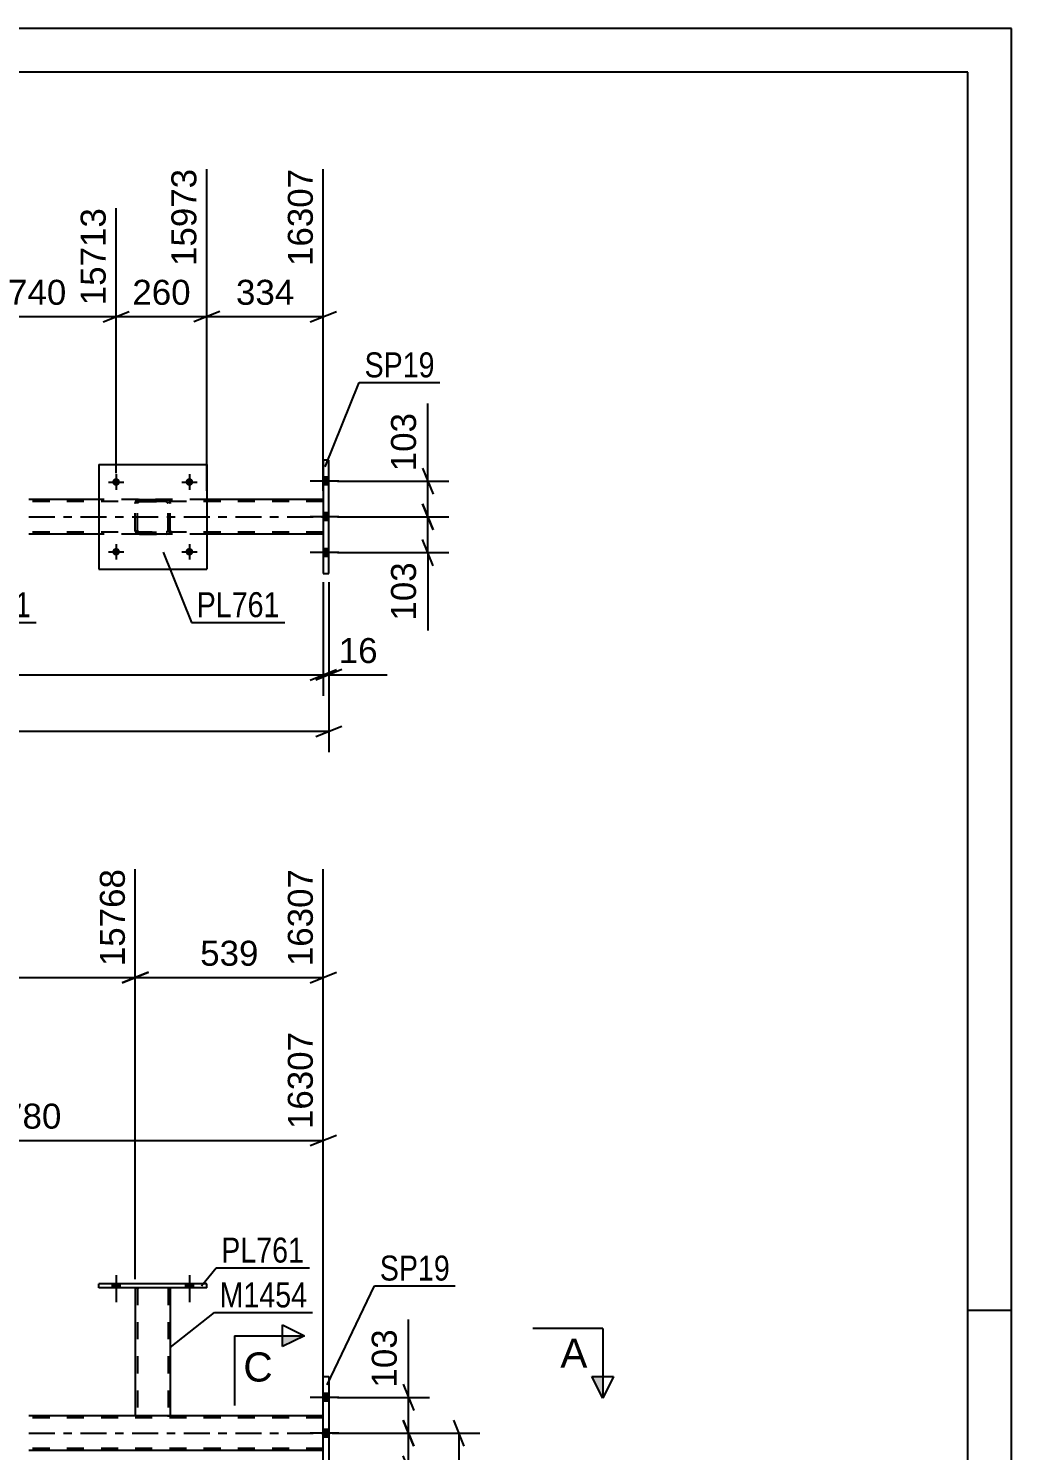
# Model space of a CAD drawing. Header units: millimetres. Extents: x 0 to 841, y 0 to 594.
# Drawn here: x 728.3 to 841, y 430.9 to 594 of the extents above; entities that cross this region are included whole.
import ezdxf

# ---------------------------------------------------------------- set-up
doc = ezdxf.new("R2010")
doc.units = ezdxf.units.MM
doc.linetypes.add('DXK_LINE_DOT2', pattern=[3.9198, 1.9599, -1.9599])
doc.linetypes.add('DXK_LINE_DOT3', pattern=[5.9187, 2.979, -0.9799, 0.9799, -0.9799])
doc.styles.add('Arial', font='arial.ttf', dxfattribs={"height": 0.2})
doc.styles.add('Arial Narrow', font='ARIALN.TTF', dxfattribs={"height": 0.2})

# ---------------------------------------------------------------- blocks, each defined once
blk = doc.blocks.new('Unknown-318895881-1113')
at = {"color": 5, "linetype": 'Continuous'}
for p, q in [((841, 594), (0, 594)), ((841, 0), (841, 594)), ((836, 589), (5, 589)), ((836, 5), (836, 589)), ((841, 447), (836, 447))]:
    blk.add_line(p, q, dxfattribs=at)
blk = doc.blocks.new('Part-318895881-3856 - 3783')
at = {"color": 2, "linetype": 'Continuous'}
for p, q in [((740.55, 449.57), (740.55, 434.92)), ((744.55, 449.57), (744.55, 434.92)), ((740.59, 434.92), (740.55, 434.92)), ((740.69, 434.92), (740.59, 434.92)), ((740.85, 434.92), (740.69, 434.92)), ((744.25, 434.92), (740.85, 434.92)), ((744.41, 434.92), (744.25, 434.92)), ((744.51, 434.92), (744.41, 434.92)), ((744.55, 434.92), (744.51, 434.92))]:
    blk.add_line(p, q, dxfattribs=at)
at = {"color": 7, "linetype": 'DXK_LINE_DOT2'}
for p, q in [((740.55, 449.57), (740.55, 449.57)), ((740.55, 449.57), (740.55, 449.57)), ((740.55, 449.57), (740.55, 449.57)), ((740.59, 449.57), (740.55, 449.57)), ((740.55, 449.57), (740.59, 449.57)), ((740.69, 449.57), (740.59, 449.57)), ((740.59, 449.57), (740.69, 449.57)), ((740.85, 449.57), (740.69, 449.57)), ((740.69, 449.57), (740.85, 449.57)), ((740.79, 449.57), (740.79, 449.57)), ((740.79, 449.57), (740.79, 434.92)), ((740.81, 449.57), (740.79, 449.57)), ((740.79, 449.57), (740.81, 449.57)), ((740.86, 449.57), (740.81, 449.57)), ((740.81, 449.57), (740.86, 449.57)), ((744.25, 449.57), (740.85, 449.57)), ((744.25, 449.57), (740.85, 449.57)), ((744.16, 449.57), (740.86, 449.57)), ((740.86, 449.57), (740.94, 449.57)), ((744.24, 449.57), (740.94, 449.57)), ((744.24, 449.57), (744.16, 449.57)), ((744.29, 449.57), (744.24, 449.57)), ((744.24, 449.57), (744.29, 449.57)), ((744.25, 449.57), (744.41, 449.57)), ((744.41, 449.57), (744.25, 449.57)), ((744.31, 449.57), (744.29, 449.57)), ((744.29, 449.57), (744.31, 449.57)), ((744.31, 449.57), (744.31, 449.57)), ((744.31, 449.57), (744.31, 434.92)), ((744.41, 449.57), (744.51, 449.57)), ((744.51, 449.57), (744.41, 449.57)), ((744.51, 449.57), (744.55, 449.57)), ((744.55, 449.57), (744.51, 449.57)), ((744.55, 449.57), (744.55, 449.57)), ((744.55, 449.57), (744.55, 449.57)), ((744.55, 449.57), (744.55, 449.57)), ((740.55, 434.92), (740.59, 434.92)), ((740.59, 434.92), (740.69, 434.92)), ((740.69, 434.92), (740.85, 434.92)), ((740.81, 434.92), (740.79, 434.92)), ((740.79, 434.92), (740.81, 434.92)), ((740.86, 434.92), (740.81, 434.92)), ((740.81, 434.92), (740.85, 434.92)), ((744.25, 434.92), (740.85, 434.92)), ((740.85, 434.92), (740.86, 434.92)), ((744.16, 434.92), (740.86, 434.92)), ((740.86, 434.92), (740.94, 434.92)), ((744.29, 434.92), (740.94, 434.92)), ((744.24, 434.92), (744.16, 434.92)), ((744.29, 434.92), (744.24, 434.92)), ((744.25, 434.92), (744.41, 434.92)), ((744.31, 434.92), (744.29, 434.92)), ((744.29, 434.92), (744.31, 434.92)), ((744.41, 434.92), (744.51, 434.92)), ((744.51, 434.92), (744.55, 434.92))]:
    blk.add_line(p, q, dxfattribs=at)
blk = doc.blocks.new('Bolt-318895881-3863 - 3783')
at = {"linetype": 'Continuous'}
for points in [[(737.91, 449.57), (738.79, 449.57), (738.79, 450.05), (737.91, 450.05)], [(746.31, 449.57), (747.19, 449.57), (747.19, 450.05), (746.31, 450.05)]]:
    blk.add_hatch(color=1, dxfattribs=at).paths.add_polyline_path(points)
at = {"color": 1, "linetype": 'Continuous'}
for p, q in [((738.35, 451.05), (738.35, 447.93)), ((746.75, 451.05), (746.75, 447.93)), ((737.91, 450.05), (737.91, 449.57)), ((738.79, 450.05), (738.79, 449.57)), ((746.31, 450.05), (746.31, 449.57)), ((747.19, 450.05), (747.19, 449.57))]:
    blk.add_line(p, q, dxfattribs=at)
blk = doc.blocks.new('Bolt-318895881-3865 - 3783')
at = {"linetype": 'Continuous'}
for points in [[(762.74, 436.58), (762.74, 437.46), (762.1, 437.46), (762.1, 436.58)], [(762.74, 436.58), (762.74, 437.46), (762.1, 437.46), (762.1, 436.58)], [(762.74, 436.58), (762.74, 437.46), (762.1, 437.46), (762.1, 436.58)], [(762.74, 432.46), (762.74, 433.34), (762.1, 433.34), (762.1, 432.46)], [(762.74, 432.46), (762.74, 433.34), (762.1, 433.34), (762.1, 432.46)], [(762.74, 428.38), (762.74, 429.26), (762.1, 429.26), (762.1, 428.38)], [(762.74, 428.38), (762.74, 429.26), (762.1, 429.26), (762.1, 428.38)], [(762.74, 428.38), (762.74, 429.26), (762.1, 429.26), (762.1, 428.38)]]:
    blk.add_hatch(color=1, dxfattribs=at).paths.add_polyline_path(points)
at = {"color": 1, "linetype": 'Continuous'}
for p, q in [((762.74, 437.46), (762.1, 437.46)), ((762.74, 437.46), (762.1, 437.46)), ((762.74, 437.46), (762.1, 437.46)), ((763.9, 437.02), (760.58, 437.02)), ((763.9, 437.02), (760.58, 437.02)), ((763.9, 437.02), (760.58, 437.02)), ((762.74, 436.58), (762.1, 436.58)), ((762.74, 436.58), (762.1, 436.58)), ((762.74, 436.58), (762.1, 436.58)), ((763.9, 432.9), (760.58, 432.9)), ((763.9, 432.9), (760.58, 432.9)), ((762.74, 433.34), (762.1, 433.34)), ((762.74, 433.34), (762.1, 433.34)), ((762.74, 432.46), (762.1, 432.46)), ((762.74, 432.46), (762.1, 432.46)), ((762.74, 429.26), (762.1, 429.26)), ((762.74, 429.26), (762.1, 429.26)), ((762.74, 429.26), (762.1, 429.26)), ((763.9, 428.82), (760.58, 428.82)), ((763.9, 428.82), (760.58, 428.82)), ((763.9, 428.82), (760.58, 428.82)), ((762.74, 428.38), (762.1, 428.38)), ((762.74, 428.38), (762.1, 428.38)), ((762.74, 428.38), (762.1, 428.38))]:
    blk.add_line(p, q, dxfattribs=at)
blk = doc.blocks.new('Part-318895881-3887 - 3783')
at = {"color": 2, "linetype": 'Continuous'}
for p, q in [((736.35, 449.57), (736.35, 450.05)), ((748.75, 450.05), (736.35, 450.05)), ((748.75, 449.57), (736.35, 449.57)), ((748.75, 449.57), (748.75, 450.05))]:
    blk.add_line(p, q, dxfattribs=at)
blk = doc.blocks.new('Part-318895881-3908 - 3783')
at = {"color": 2, "linetype": 'Continuous'}
for p, q in [((740.55, 434.92), (728.35, 434.92)), ((762.1, 434.92), (744.55, 434.92)), ((762.1, 430.92), (728.35, 430.92))]:
    blk.add_line(p, q, dxfattribs=at)
at = {"color": 7, "linetype": 'DXK_LINE_DOT2'}
for p, q in [((762.1, 434.68), (728.35, 434.68)), ((744.55, 434.92), (740.55, 434.92)), ((762.1, 430.92), (762.1, 434.92)), ((762.1, 431.16), (728.35, 431.16))]:
    blk.add_line(p, q, dxfattribs=at)
at = {"color": 7, "linetype": 'DXK_LINE_DOT3'}
blk.add_line((728.35, 432.92), (772.1, 432.92), dxfattribs=at)
blk = doc.blocks.new('Part-318895881-4032 - 3783')
at = {"color": 2, "linetype": 'Continuous'}
for p, q in [((762.1, 426.42), (762.1, 439.42)), ((762.1, 439.42), (762.74, 439.42)), ((762.74, 439.42), (762.74, 426.42)), ((762.74, 426.42), (762.1, 426.42))]:
    blk.add_line(p, q, dxfattribs=at)
blk = doc.blocks.new('Bolt-318895881-4161 - 3783')
at = {"linetype": 'Continuous'}
for points in [[(737.91, 449.57), (738.79, 449.57), (738.79, 450.05), (737.91, 450.05)], [(746.31, 449.57), (747.19, 449.57), (747.19, 450.05), (746.31, 450.05)]]:
    blk.add_hatch(color=1, dxfattribs=at).paths.add_polyline_path(points)
at = {"color": 1, "linetype": 'Continuous'}
for p, q in [((738.35, 451.05), (738.35, 447.93)), ((746.75, 451.05), (746.75, 447.93)), ((737.91, 450.05), (737.91, 449.57)), ((738.79, 450.05), (738.79, 449.57)), ((746.31, 450.05), (746.31, 449.57)), ((747.19, 450.05), (747.19, 449.57))]:
    blk.add_line(p, q, dxfattribs=at)
blk = doc.blocks.new('Part-318895881-5365 - 5226')
at = {"color": 2, "linetype": 'Continuous'}
for p, q in [((736.35, 539.99), (728.35, 539.99)), ((762.1, 539.99), (748.75, 539.99)), ((736.35, 535.99), (728.35, 535.99)), ((762.1, 535.99), (748.75, 535.99))]:
    blk.add_line(p, q, dxfattribs=at)
at = {"color": 7, "linetype": 'DXK_LINE_DOT2'}
for p, q in [((748.75, 539.99), (736.35, 539.99)), ((762.1, 539.99), (762.1, 535.99)), ((762.1, 539.75), (728.35, 539.75)), ((762.1, 536.23), (728.35, 536.23)), ((748.75, 535.99), (736.35, 535.99))]:
    blk.add_line(p, q, dxfattribs=at)
at = {"color": 7, "linetype": 'DXK_LINE_DOT3'}
blk.add_line((728.35, 537.99), (762.1, 537.99), dxfattribs=at)
blk = doc.blocks.new('Part-318895881-5237 - 5226')
at = {"color": 2, "linetype": 'Continuous'}
for p, q in [((762.74, 544.49), (762.1, 544.49)), ((762.1, 544.49), (762.1, 531.49)), ((762.74, 531.49), (762.74, 544.49)), ((762.1, 531.49), (762.74, 531.49))]:
    blk.add_line(p, q, dxfattribs=at)
blk = doc.blocks.new('Bolt-318895881-5426 - 5226')
at = {"linetype": 'Continuous'}
for points in [[(762.74, 541.65), (762.74, 542.53), (762.1, 542.53), (762.1, 541.65)], [(762.74, 541.65), (762.74, 542.53), (762.1, 542.53), (762.1, 541.65)], [(762.74, 541.65), (762.74, 542.53), (762.1, 542.53), (762.1, 541.65)], [(762.74, 537.57), (762.74, 538.45), (762.1, 538.45), (762.1, 537.57)], [(762.74, 537.57), (762.74, 538.45), (762.1, 538.45), (762.1, 537.57)], [(762.74, 533.45), (762.74, 534.33), (762.1, 534.33), (762.1, 533.45)], [(762.74, 533.45), (762.74, 534.33), (762.1, 534.33), (762.1, 533.45)], [(762.74, 533.45), (762.74, 534.33), (762.1, 534.33), (762.1, 533.45)]]:
    blk.add_hatch(color=1, dxfattribs=at).paths.add_polyline_path(points)
at = {"color": 1, "linetype": 'Continuous'}
for p, q in [((763.9, 542.09), (760.58, 542.09)), ((763.9, 542.09), (760.58, 542.09)), ((763.9, 542.09), (760.58, 542.09)), ((762.74, 542.53), (762.1, 542.53)), ((762.74, 542.53), (762.1, 542.53)), ((762.74, 542.53), (762.1, 542.53)), ((762.74, 541.65), (762.1, 541.65)), ((762.74, 541.65), (762.1, 541.65)), ((762.74, 541.65), (762.1, 541.65)), ((762.74, 538.45), (762.1, 538.45)), ((762.74, 538.45), (762.1, 538.45)), ((763.9, 538.01), (760.58, 538.01)), ((763.9, 538.01), (760.58, 538.01)), ((762.74, 537.57), (762.1, 537.57)), ((762.74, 537.57), (762.1, 537.57)), ((763.9, 533.89), (760.58, 533.89)), ((763.9, 533.89), (760.58, 533.89)), ((763.9, 533.89), (760.58, 533.89)), ((762.74, 534.33), (762.1, 534.33)), ((762.74, 534.33), (762.1, 534.33)), ((762.74, 534.33), (762.1, 534.33)), ((762.74, 533.45), (762.1, 533.45)), ((762.74, 533.45), (762.1, 533.45)), ((762.74, 533.45), (762.1, 533.45))]:
    blk.add_line(p, q, dxfattribs=at)
blk = doc.blocks.new('Part-318895881-5400 - 5226')
at = {"color": 7, "linetype": 'DXK_LINE_DOT2'}
for p, q in [((740.85, 539.96), (741.03, 539.99)), ((741.03, 539.99), (740.85, 539.96)), ((741.03, 539.99), (744.07, 539.99)), ((741.03, 539.99), (741.03, 539.99)), ((741.03, 539.99), (744.07, 539.99)), ((744.07, 539.99), (744.07, 539.99)), ((744.07, 539.99), (744.25, 539.96)), ((744.25, 539.96), (744.07, 539.99)), ((740.55, 539.51), (740.59, 539.7)), ((740.59, 539.7), (740.55, 539.51)), ((740.55, 536.47), (740.55, 539.51)), ((740.81, 539.61), (740.79, 539.51)), ((740.79, 539.51), (740.81, 539.6)), ((740.79, 536.47), (740.79, 539.51)), ((740.81, 539.6), (740.86, 539.68)), ((740.86, 539.68), (740.81, 539.61)), ((740.94, 539.74), (740.86, 539.68)), ((740.86, 539.68), (740.94, 539.73)), ((740.94, 539.73), (741.03, 539.75)), ((741.03, 539.75), (740.94, 539.74)), ((741.03, 539.75), (744.07, 539.75)), ((741.03, 539.75), (741.03, 539.75)), ((744.07, 539.75), (741.03, 539.75)), ((744.07, 539.75), (744.07, 539.75)), ((744.07, 539.75), (744.16, 539.73)), ((744.16, 539.74), (744.07, 539.75)), ((744.24, 539.68), (744.16, 539.74)), ((744.16, 539.73), (744.24, 539.68)), ((744.24, 539.68), (744.29, 539.6)), ((744.29, 539.61), (744.24, 539.68)), ((744.31, 539.51), (744.29, 539.61)), ((744.29, 539.6), (744.31, 539.51)), ((744.31, 536.47), (744.31, 539.51)), ((744.51, 539.7), (744.55, 539.51)), ((744.55, 539.51), (744.51, 539.7)), ((744.55, 536.47), (744.55, 539.51)), ((740.59, 536.29), (740.55, 536.47)), ((740.55, 536.47), (740.59, 536.29)), ((740.81, 536.38), (740.79, 536.47)), ((740.79, 536.47), (740.81, 536.38)), ((740.86, 536.3), (740.81, 536.38)), ((740.81, 536.38), (740.86, 536.3)), ((741.03, 535.99), (740.85, 536.03)), ((740.85, 536.03), (741.03, 535.99)), ((740.94, 536.25), (740.86, 536.3)), ((740.86, 536.3), (740.94, 536.25)), ((741.03, 536.23), (740.94, 536.25)), ((740.94, 536.25), (741.03, 536.23)), ((741.03, 536.23), (744.07, 536.23)), ((741.03, 536.23), (741.03, 536.23)), ((741.03, 536.23), (744.07, 536.23)), ((741.03, 535.99), (744.07, 535.99)), ((741.03, 535.99), (741.03, 535.99)), ((741.03, 535.99), (744.07, 535.99)), ((744.16, 536.25), (744.07, 536.23)), ((744.07, 536.23), (744.16, 536.25)), ((744.07, 536.23), (744.07, 536.23)), ((744.25, 536.03), (744.07, 535.99)), ((744.07, 535.99), (744.25, 536.03)), ((744.07, 535.99), (744.07, 535.99)), ((744.24, 536.3), (744.16, 536.25)), ((744.16, 536.25), (744.24, 536.3)), ((744.29, 536.38), (744.24, 536.3)), ((744.24, 536.3), (744.29, 536.38)), ((744.31, 536.47), (744.29, 536.38)), ((744.29, 536.38), (744.31, 536.47)), ((744.55, 536.47), (744.51, 536.29)), ((744.51, 536.29), (744.55, 536.47))]:
    blk.add_line(p, q, dxfattribs=at)
at = {"color": 7, "linetype": 'DXK_LINE_DOT3'}
blk.add_line((742.55, 537.99), (742.55, 537.99), dxfattribs=at)
at = {"color": 7, "linetype": 'DXK_LINE_DOT2'}
for centre, start, end in [((741.03, 539.51), 112.5, 157.5), ((741.03, 539.51), 112.5, 157.5), ((744.07, 539.51), 22.5, 67.5), ((744.07, 539.51), 22.5, 67.5), ((741.03, 536.47), 202.5, 247.5), ((741.03, 536.47), 202.5, 247.5), ((744.07, 536.47), 292.5, 337.5), ((744.07, 536.47), 292.5, 337.5)]:
    blk.add_arc(centre, 0.48, start, end, dxfattribs=at)
blk = doc.blocks.new('Bolt-318895881-5384 - 5226')
at = {"linetype": 'Continuous'}
for points in [[(738.79, 541.99, -1), (737.91, 541.99, -1)], [(747.19, 541.99, -1), (746.31, 541.99, -1)]]:
    blk.add_hatch(color=1, dxfattribs=at).paths.add_polyline_path(points)
at = {"color": 1, "linetype": 'Continuous'}
for p, q in [((737.47, 541.99), (739.23, 541.99)), ((738.35, 542.87), (738.35, 541.11)), ((745.87, 541.99), (747.63, 541.99)), ((746.75, 542.87), (746.75, 541.11))]:
    blk.add_line(p, q, dxfattribs=at)
blk = doc.blocks.new('Bolt-318895881-5385 - 5226')
at = {"linetype": 'Continuous'}
for points in [[(738.79, 533.99, -1), (737.91, 533.99, -1)], [(747.19, 533.99, -1), (746.31, 533.99, -1)]]:
    blk.add_hatch(color=1, dxfattribs=at).paths.add_polyline_path(points)
at = {"color": 1, "linetype": 'Continuous'}
for p, q in [((737.47, 533.99), (739.23, 533.99)), ((738.35, 534.87), (738.35, 533.11)), ((745.87, 533.99), (747.63, 533.99)), ((746.75, 534.87), (746.75, 533.11))]:
    blk.add_line(p, q, dxfattribs=at)
blk = doc.blocks.new('Part-318895881-5399 - 5226')
at = {"color": 2, "linetype": 'Continuous'}
for p, q in [((736.35, 543.99), (736.35, 531.99)), ((736.35, 543.99), (748.75, 543.99)), ((748.75, 543.99), (748.75, 531.99)), ((736.35, 531.99), (748.75, 531.99))]:
    blk.add_line(p, q, dxfattribs=at)
blk = doc.blocks.new('StraightDimension-318895881-13693 - 3783')
at = {"color": 7, "linetype": 'Continuous'}
for p, q in [((702.76, 450.57), (702.76, 497.59)), ((740.55, 450.57), (740.55, 497.59)), ((704.26, 485.77), (701.26, 484.57)), ((702.76, 485.17), (740.55, 485.17)), ((739.05, 484.57), (742.05, 485.77))]:
    blk.add_line(p, q, dxfattribs=at)
at = {"color": 0, "linetype": 'Continuous'}
blk.add_wipeout([(739.95, 498.19), (735.75, 498.19), (735.75, 485.87), (739.95, 485.87)], dxfattribs=at)
at = {"color": 0}
blk.add_wipeout([(726.7, 485.92), (726.7, 490.12), (716.61, 490.12), (716.61, 485.92)], dxfattribs=at)
at = {"color": 3, "linetype": 'Continuous', "style": 'Arial'}
blk.add_text('15768', height=2.865, rotation=90.0002, dxfattribs=at).set_placement((739.35, 486.47))
at = {"color": 3, "style": 'Arial'}
blk.add_text('1000', height=2.865, dxfattribs=at).set_placement((717.21, 486.52))
blk = doc.blocks.new('StraightDimension-318895881-18055 - 3783')
at = {"color": 7, "linetype": 'Continuous'}
for p, q in [((778.26, 431.42), (777.06, 434.42)), ((763.1, 432.92), (780.06, 432.92)), ((777.66, 306.92), (777.66, 432.92)), ((777.06, 308.42), (778.26, 305.42)), ((719.45, 306.92), (780.06, 306.92))]:
    blk.add_line(p, q, dxfattribs=at)
at = {"color": 0}
blk.add_wipeout([(776.91, 374.97), (772.71, 374.97), (772.71, 364.88), (776.91, 364.88)], dxfattribs=at)
at = {"color": 3, "style": 'Arial'}
blk.add_text('3150', height=2.865, rotation=90.0002, dxfattribs=at).set_placement((776.31, 365.48))
blk = doc.blocks.new('StraightDimension-318895881-4740 - 3783')
at = {"color": 7, "linetype": 'Continuous'}
for p, q in [((771.27, 438.52), (772.47, 435.52)), ((763.74, 437.02), (774.27, 437.02)), ((771.87, 432.92), (771.87, 437.02)), ((772.47, 431.42), (771.27, 434.42)), ((763.74, 432.92), (774.27, 432.92))]:
    blk.add_line(p, q, dxfattribs=at)
at = {"color": 0}
blk.add_wipeout([(771.12, 445.42), (766.92, 445.42), (766.92, 437.55), (771.12, 437.55)], dxfattribs=at)
at = {"color": 7, "linetype": 'Continuous'}
blk.add_line((771.87, 437.02), (771.87, 445.95), dxfattribs=at)
blk.add_line((771.87, 437.02), (771.87, 445.95), dxfattribs=at)
at = {"color": 3, "style": 'Arial'}
blk.add_text('103', height=2.865, rotation=90.0002, dxfattribs=at).set_placement((770.52, 438.15))
blk = doc.blocks.new('StraightDimension-318895881-4748 - 3783')
at = {"color": 7, "linetype": 'Continuous'}
for p, q in [((771.27, 434.42), (772.47, 431.42)), ((763.74, 432.92), (774.27, 432.92)), ((771.87, 428.82), (771.87, 432.92)), ((772.47, 427.32), (771.27, 430.32)), ((763.74, 428.82), (774.27, 428.82))]:
    blk.add_line(p, q, dxfattribs=at)
at = {"color": 0}
blk.add_wipeout([(771.12, 428.3), (766.92, 428.3), (766.92, 420.43), (771.12, 420.43)], dxfattribs=at)
at = {"color": 7, "linetype": 'Continuous'}
blk.add_line((771.87, 428.82), (771.87, 419.9), dxfattribs=at)
blk.add_line((771.87, 428.82), (771.87, 419.9), dxfattribs=at)
at = {"color": 3, "style": 'Arial'}
blk.add_text('103', height=2.865, rotation=90.0002, dxfattribs=at).set_placement((770.52, 421.03))
blk = doc.blocks.new('StraightDimension-318895881-13353 - 3783')
at = {"color": 7, "linetype": 'Continuous'}
for p, q in [((693.13, 431.92), (693.13, 478.91)), ((762.1, 435.92), (762.1, 478.91)), ((694.63, 467.09), (691.63, 465.89)), ((693.13, 466.49), (762.1, 466.49)), ((760.6, 465.89), (763.6, 467.09))]:
    blk.add_line(p, q, dxfattribs=at)
at = {"color": 0, "linetype": 'Continuous'}
blk.add_wipeout([(761.5, 479.51), (757.3, 479.51), (757.3, 467.19), (761.5, 467.19)], dxfattribs=at)
at = {"color": 0}
blk.add_wipeout([(732.66, 467.24), (732.66, 471.44), (722.57, 471.44), (722.57, 467.24)], dxfattribs=at)
at = {"color": 3, "linetype": 'Continuous', "style": 'Arial'}
blk.add_text('16307', height=2.865, rotation=90.0002, dxfattribs=at).set_placement((760.9, 467.79))
at = {"color": 3, "style": 'Arial'}
blk.add_text('1780', height=2.865, dxfattribs=at).set_placement((723.17, 467.84))
blk = doc.blocks.new('StraightDimension-318895881-13692 - 3783')
at = {"color": 7, "linetype": 'Continuous'}
for p, q in [((740.55, 450.57), (740.55, 497.59)), ((762.1, 435.92), (762.1, 497.59)), ((742.05, 485.77), (739.05, 484.57)), ((740.55, 485.17), (762.1, 485.17)), ((760.6, 484.57), (763.6, 485.77))]:
    blk.add_line(p, q, dxfattribs=at)
at = {"color": 0, "linetype": 'Continuous'}
blk.add_wipeout([(761.5, 498.19), (757.3, 498.19), (757.3, 485.87), (761.5, 485.87)], dxfattribs=at)
at = {"color": 0}
blk.add_wipeout([(755.26, 485.92), (755.26, 490.12), (747.39, 490.12), (747.39, 485.92)], dxfattribs=at)
at = {"color": 3, "linetype": 'Continuous', "style": 'Arial'}
blk.add_text('16307', height=2.865, rotation=90.0002, dxfattribs=at).set_placement((760.9, 486.47))
at = {"color": 3, "style": 'Arial'}
blk.add_text('539', height=2.865, dxfattribs=at).set_placement((747.99, 486.52))
blk = doc.blocks.new('StraightDimension-318895881-15192 - 5226')
at = {"color": 7, "linetype": 'Continuous'}
for p, q in [((748.75, 540.99), (748.75, 577.88)), ((762.1, 540.99), (762.1, 577.88)), ((750.25, 561.56), (747.25, 560.36)), ((760.6, 560.36), (763.6, 561.56)), ((748.75, 560.96), (762.1, 560.96))]:
    blk.add_line(p, q, dxfattribs=at)
at = {"color": 0}
blk.add_wipeout([(759.36, 561.71), (759.36, 565.91), (751.49, 565.91), (751.49, 561.71)], dxfattribs=at)
at = {"color": 3, "style": 'Arial'}
blk.add_text('334', height=2.865, dxfattribs=at).set_placement((752.09, 562.31))
at = {"color": 0, "linetype": 'Continuous'}
blk.add_wipeout([(761.5, 578.48), (757.3, 578.48), (757.3, 566.16), (761.5, 566.16)], dxfattribs=at)
at = {"color": 3, "linetype": 'Continuous', "style": 'Arial'}
blk.add_text('16307', height=2.865, rotation=90.0002, dxfattribs=at).set_placement((760.9, 566.76))
blk = doc.blocks.new('StraightDimension-318895881-6223 - 5226')
at = {"color": 7, "linetype": 'Continuous'}
for p, q in [((773.48, 539.49), (774.68, 536.49)), ((763.74, 537.99), (776.48, 537.99)), ((774.08, 533.89), (774.08, 537.99)), ((774.68, 532.39), (773.48, 535.39)), ((763.74, 533.89), (776.48, 533.89))]:
    blk.add_line(p, q, dxfattribs=at)
at = {"color": 0}
blk.add_wipeout([(773.33, 533.37), (769.13, 533.37), (769.13, 525.5), (773.33, 525.5)], dxfattribs=at)
at = {"color": 7, "linetype": 'Continuous'}
blk.add_line((774.08, 533.89), (774.08, 524.97), dxfattribs=at)
blk.add_line((774.08, 533.89), (774.08, 524.97), dxfattribs=at)
at = {"color": 3, "style": 'Arial'}
blk.add_text('103', height=2.865, rotation=90.0002, dxfattribs=at).set_placement((772.73, 526.1))
blk = doc.blocks.new('StraightDimension-318895881-6173 - 5226')
at = {"color": 7, "linetype": 'Continuous'}
for p, q in [((762.74, 530.49), (762.74, 511.01)), ((761.24, 512.81), (764.24, 514.01)), ((130.6, 513.41), (762.74, 513.41))]:
    blk.add_line(p, q, dxfattribs=at)
blk = doc.blocks.new('StraightDimension-318895881-6184 - 5226')
at = {"color": 7, "linetype": 'Continuous'}
for p, q in [((762.1, 530.49), (762.1, 517.48)), ((762.74, 530.49), (762.74, 517.48)), ((760.6, 519.28), (763.6, 520.48)), ((764.24, 520.48), (761.24, 519.28)), ((762.1, 519.88), (762.74, 519.88))]:
    blk.add_line(p, q, dxfattribs=at)
at = {"color": 0}
blk.add_wipeout([(768.92, 520.63), (768.92, 524.83), (763.27, 524.83), (763.27, 520.63)], dxfattribs=at)
at = {"color": 7, "linetype": 'Continuous'}
blk.add_line((762.74, 519.88), (769.44, 519.88), dxfattribs=at)
blk.add_line((762.74, 519.88), (769.44, 519.88), dxfattribs=at)
at = {"color": 3, "style": 'Arial'}
blk.add_text('16', height=2.865, dxfattribs=at).set_placement((763.87, 521.23))
blk = doc.blocks.new('StraightDimension-318895881-6194 - 5226')
at = {"color": 7, "linetype": 'Continuous'}
for p, q in [((762.1, 530.49), (762.1, 517.48)), ((760.6, 519.28), (763.6, 520.48)), ((131.24, 519.88), (762.1, 519.88))]:
    blk.add_line(p, q, dxfattribs=at)
blk = doc.blocks.new('StraightDimension-318895881-6215 - 5226')
at = {"color": 7, "linetype": 'Continuous'}
for p, q in [((773.48, 543.59), (774.68, 540.59)), ((763.74, 542.09), (776.48, 542.09)), ((774.08, 537.99), (774.08, 542.09)), ((774.68, 536.49), (773.48, 539.49)), ((763.74, 537.99), (776.48, 537.99))]:
    blk.add_line(p, q, dxfattribs=at)
at = {"color": 0}
blk.add_wipeout([(773.33, 550.49), (769.13, 550.49), (769.13, 542.62), (773.33, 542.62)], dxfattribs=at)
at = {"color": 7, "linetype": 'Continuous'}
blk.add_line((774.08, 542.09), (774.08, 551.01), dxfattribs=at)
blk.add_line((774.08, 542.09), (774.08, 551.01), dxfattribs=at)
at = {"color": 3, "style": 'Arial'}
blk.add_text('103', height=2.865, rotation=90.0002, dxfattribs=at).set_placement((772.73, 543.22))
blk = doc.blocks.new('StraightDimension-318895881-15193 - 5226')
at = {"color": 7, "linetype": 'Continuous'}
for p, q in [((748.75, 540.99), (748.75, 577.88)), ((738.35, 542.99), (738.35, 573.38)), ((736.85, 560.36), (739.85, 561.56)), ((750.25, 561.56), (747.25, 560.36)), ((738.35, 560.96), (748.75, 560.96))]:
    blk.add_line(p, q, dxfattribs=at)
at = {"color": 0}
blk.add_wipeout([(747.49, 561.71), (747.49, 565.91), (739.61, 565.91), (739.61, 561.71)], dxfattribs=at)
at = {"color": 3, "style": 'Arial'}
blk.add_text('260', height=2.865, dxfattribs=at).set_placement((740.21, 562.31))
at = {"color": 0, "linetype": 'Continuous'}
blk.add_wipeout([(748.15, 578.48), (743.95, 578.48), (743.95, 566.16), (748.15, 566.16)], dxfattribs=at)
at = {"color": 3, "linetype": 'Continuous', "style": 'Arial'}
blk.add_text('15973', height=2.865, rotation=90.0002, dxfattribs=at).set_placement((747.55, 566.76))
blk = doc.blocks.new('StraightDimension-318895881-15194 - 5226')
at = {"color": 7, "linetype": 'Continuous'}
for p, q in [((720.25, 540.99), (720.25, 577.88)), ((738.35, 542.99), (738.35, 573.38)), ((721.75, 561.56), (718.75, 560.36)), ((736.85, 560.36), (739.85, 561.56)), ((720.25, 560.96), (738.35, 560.96))]:
    blk.add_line(p, q, dxfattribs=at)
at = {"color": 0}
blk.add_wipeout([(733.24, 561.71), (733.24, 565.91), (725.36, 565.91), (725.36, 561.71)], dxfattribs=at)
at = {"color": 3, "style": 'Arial'}
blk.add_text('740', height=2.865, dxfattribs=at).set_placement((725.96, 562.31))
at = {"color": 0, "linetype": 'Continuous'}
blk.add_wipeout([(737.75, 573.98), (733.55, 573.98), (733.55, 561.66), (737.75, 561.66)], dxfattribs=at)
at = {"color": 3, "linetype": 'Continuous', "style": 'Arial'}
blk.add_text('15713', height=2.865, rotation=90.0002, dxfattribs=at).set_placement((737.15, 562.26))
blk = doc.blocks.new('Mark-318895881-3852 - 3783')
at = {"color": 0}
blk.add_wipeout([(760.27, 447.34), (760.27, 450.34), (750.21, 450.34), (750.21, 447.34)], dxfattribs=at)
blk.add_wipeout([(760.27, 447.34), (760.27, 450.34), (750.21, 450.34), (750.21, 447.34)], dxfattribs=at)
at = {"color": 30, "linetype": 'Continuous'}
for p, q in [((744.55, 442.73), (749.61, 446.74)), ((749.61, 446.74), (760.87, 446.74))]:
    blk.add_line(p, q, dxfattribs=at)
at = {"color": 3, "style": 'Arial Narrow'}
blk.add_text('M1454', height=2.863, dxfattribs=at).set_placement((750.21, 447.34))
blk = doc.blocks.new('Mark-318895881-3883 - 3783')
at = {"color": 0}
blk.add_wipeout([(759.91, 452.48), (759.91, 455.48), (750.4, 455.48), (750.4, 452.48)], dxfattribs=at)
blk.add_wipeout([(759.91, 452.48), (759.91, 455.48), (750.4, 455.48), (750.4, 452.48)], dxfattribs=at)
at = {"color": 30, "linetype": 'Continuous'}
for p, q in [((748.14, 449.83), (749.8, 451.88)), ((749.8, 451.88), (760.51, 451.88))]:
    blk.add_line(p, q, dxfattribs=at)
at = {"color": 3, "style": 'Arial Narrow'}
blk.add_text('PL761', height=2.863, dxfattribs=at).set_placement((750.4, 452.48))
blk = doc.blocks.new('Mark-318895881-4028 - 3783')
at = {"color": 0}
blk.add_wipeout([(776.62, 450.42), (776.62, 453.42), (768.58, 453.42), (768.58, 450.42)], dxfattribs=at)
blk.add_wipeout([(776.62, 450.42), (776.62, 453.42), (768.58, 453.42), (768.58, 450.42)], dxfattribs=at)
at = {"color": 30, "linetype": 'Continuous'}
for p, q in [((762.53, 438.48), (767.98, 449.82)), ((767.98, 449.82), (777.22, 449.82))]:
    blk.add_line(p, q, dxfattribs=at)
at = {"color": 3, "style": 'Arial Narrow'}
blk.add_text('SP19', height=2.863, dxfattribs=at).set_placement((768.58, 450.42))
blk = doc.blocks.new('SectionMark-318895881-5176 - 3783')
at = {"linetype": 'Continuous'}
for points in [[(757.43, 442.84), (757.43, 444.09), (759.93, 444.09)], [(757.43, 417.71), (757.43, 418.96), (759.93, 417.71)]]:
    blk.add_hatch(color=6, dxfattribs=at).paths.add_polyline_path(points)
at = {"color": 6, "linetype": 'Continuous'}
for p, q in [((757.43, 442.84), (757.43, 445.34)), ((757.43, 445.34), (759.93, 444.09)), ((751.93, 444.09), (751.93, 436.09)), ((751.93, 444.09), (759.93, 444.09)), ((759.93, 444.09), (757.43, 442.84)), ((751.93, 417.71), (751.93, 425.71)), ((751.93, 417.71), (759.93, 417.71)), ((759.93, 417.71), (757.43, 418.96)), ((757.43, 418.96), (757.43, 416.46)), ((759.93, 417.71), (757.43, 416.46))]:
    blk.add_line(p, q, dxfattribs=at)
at = {"color": 0, "linetype": 'Continuous'}
for points in [[(756.31, 438.84), (756.31, 442.34), (752.93, 442.34), (752.93, 438.84)], [(756.31, 419.46), (756.31, 422.96), (752.93, 422.96), (752.93, 419.46)]]:
    blk.add_wipeout(points, dxfattribs=at)
at = {"color": 3, "linetype": 'Continuous', "style": 'Arial'}
for p in [(752.93, 438.84), (752.93, 419.46)]:
    blk.add_text('C', height=3.34, dxfattribs=at).set_placement(p)
blk = doc.blocks.new('SectionMark-318895881-5174 - 3783')
at = {"linetype": 'Continuous'}
blk.add_hatch(color=6, dxfattribs=at).paths.add_polyline_path([(792.88, 439.42), (794.13, 439.42), (794.13, 436.92)])
at = {"color": 6, "linetype": 'Continuous'}
for p, q in [((794.13, 444.92), (786.13, 444.92)), ((794.13, 444.92), (794.13, 436.92)), ((792.88, 439.42), (795.38, 439.42)), ((794.13, 436.92), (792.88, 439.42)), ((795.38, 439.42), (794.13, 436.92))]:
    blk.add_line(p, q, dxfattribs=at)
at = {"color": 0, "linetype": 'Continuous'}
blk.add_wipeout([(792.38, 440.42), (792.38, 443.92), (789.27, 443.92), (789.27, 440.42)], dxfattribs=at)
at = {"color": 3, "linetype": 'Continuous', "style": 'Arial'}
blk.add_text('A', height=3.34, dxfattribs=at).set_placement((789.27, 440.42))
blk = doc.blocks.new('Mark-318895881-5233 - 5226')
at = {"color": 0}
blk.add_wipeout([(774.87, 553.99), (774.87, 556.99), (766.83, 556.99), (766.83, 553.99)], dxfattribs=at)
blk.add_wipeout([(774.87, 553.99), (774.87, 556.99), (766.83, 556.99), (766.83, 553.99)], dxfattribs=at)
at = {"color": 30, "linetype": 'Continuous'}
for p, q in [((762.33, 543.74), (766.23, 553.39)), ((766.23, 553.39), (775.47, 553.39))]:
    blk.add_line(p, q, dxfattribs=at)
at = {"color": 3, "style": 'Arial Narrow'}
blk.add_text('SP19', height=2.863, dxfattribs=at).set_placement((766.83, 553.99))
blk = doc.blocks.new('Mark-318895881-5311 - 5226')
at = {"color": 0}
blk.add_wipeout([(728.59, 526.49), (728.59, 529.49), (719.09, 529.49), (719.09, 526.49)], dxfattribs=at)
blk.add_wipeout([(728.59, 526.49), (728.59, 529.49), (719.09, 529.49), (719.09, 526.49)], dxfattribs=at)
at = {"color": 30, "linetype": 'Continuous'}
for p, q in [((715.25, 533.96), (718.49, 525.89)), ((718.49, 525.89), (729.19, 525.89))]:
    blk.add_line(p, q, dxfattribs=at)
at = {"color": 3, "style": 'Arial Narrow'}
blk.add_text('PL761', height=2.863, dxfattribs=at).set_placement((719.09, 526.49))
blk = doc.blocks.new('Mark-318895881-5395 - 5226')
at = {"color": 0}
blk.add_wipeout([(757.09, 526.49), (757.09, 529.49), (747.59, 529.49), (747.59, 526.49)], dxfattribs=at)
blk.add_wipeout([(757.09, 526.49), (757.09, 529.49), (747.59, 529.49), (747.59, 526.49)], dxfattribs=at)
at = {"color": 30, "linetype": 'Continuous'}
for p, q in [((743.75, 533.96), (746.99, 525.89)), ((746.99, 525.89), (757.69, 525.89))]:
    blk.add_line(p, q, dxfattribs=at)
at = {"color": 3, "style": 'Arial Narrow'}
blk.add_text('PL761', height=2.863, dxfattribs=at).set_placement((747.59, 526.49))

msp = doc.modelspace()

# ---------------------------------------------------------------- block references
for name in ['Unknown-318895881-1113', 'Part-318895881-5399 - 5226', 'Part-318895881-5237 - 5226', 'Bolt-318895881-5384 - 5226', 'Bolt-318895881-5426 - 5226', 'Part-318895881-5365 - 5226', 'Part-318895881-5400 - 5226', 'Bolt-318895881-5385 - 5226', 'Bolt-318895881-3863 - 3783', 'Bolt-318895881-4161 - 3783', 'Part-318895881-3887 - 3783', 'Part-318895881-3856 - 3783', 'Part-318895881-4032 - 3783', 'Bolt-318895881-3865 - 3783', 'Part-318895881-3908 - 3783']:
    msp.add_blockref(name, (0, 0))

# ---------------------------------------------------------------- next in the draw order: block references
for name in ['StraightDimension-318895881-15192 - 5226', 'StraightDimension-318895881-6223 - 5226', 'StraightDimension-318895881-13693 - 3783', 'StraightDimension-318895881-18055 - 3783']:
    msp.add_blockref(name, (0, 0))

# ---------------------------------------------------------------- next in the draw order: block references
for name in ['StraightDimension-318895881-15193 - 5226', 'StraightDimension-318895881-6215 - 5226', 'StraightDimension-318895881-6173 - 5226', 'StraightDimension-318895881-4740 - 3783']:
    msp.add_blockref(name, (0, 0))

# ---------------------------------------------------------------- next in the draw order: block references
for name in ['StraightDimension-318895881-15194 - 5226', 'Mark-318895881-5233 - 5226', 'StraightDimension-318895881-6184 - 5226', 'StraightDimension-318895881-4748 - 3783']:
    msp.add_blockref(name, (0, 0))

# ---------------------------------------------------------------- next in the draw order: block references
for name in ['StraightDimension-318895881-6194 - 5226', 'StraightDimension-318895881-13353 - 3783']:
    msp.add_blockref(name, (0, 0))

# ---------------------------------------------------------------- next in the draw order: block references
for name in ['Mark-318895881-5311 - 5226', 'Mark-318895881-5395 - 5226', 'StraightDimension-318895881-13692 - 3783']:
    msp.add_blockref(name, (0, 0))

# ---------------------------------------------------------------- next in the draw order: block references
for name in ['Mark-318895881-4028 - 3783', 'Mark-318895881-3852 - 3783']:
    msp.add_blockref(name, (0, 0))

# ---------------------------------------------------------------- next in the draw order: block references
for name in ['Mark-318895881-3883 - 3783', 'SectionMark-318895881-5176 - 3783']:
    msp.add_blockref(name, (0, 0))

# ---------------------------------------------------------------- next in the draw order: block references
msp.add_blockref('SectionMark-318895881-5174 - 3783', (0, 0))

doc.saveas('drawing.dxf')
